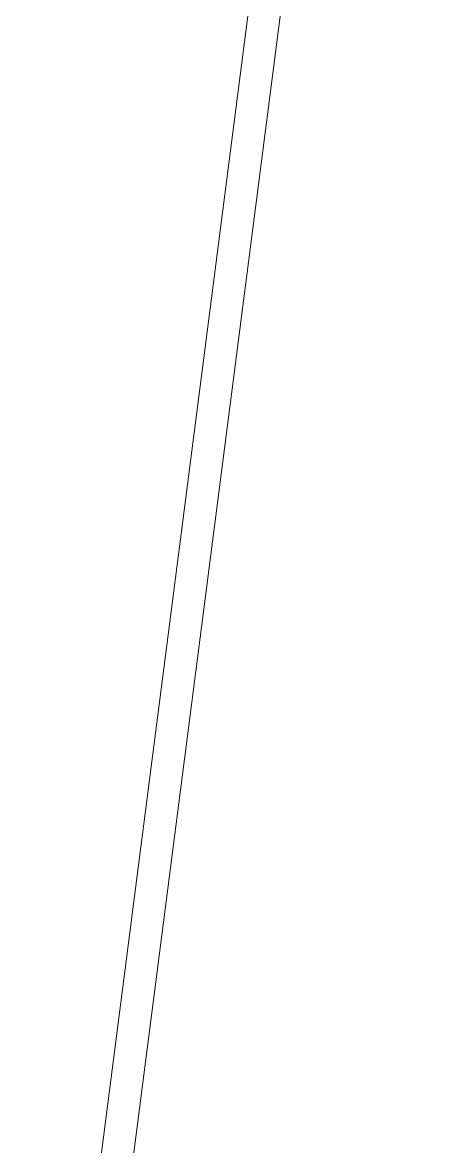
# Model space of a CAD drawing. Header units: inches. Extents: x 610851 to 630254, y 1234683 to 1264905.
# Drawn here: x 622876.12 to 622884.72, y 1246146.53 to 1246169.01 of the extents above; entities that cross this region are included whole.
import ezdxf

# ---------------------------------------------------------------- set-up
doc = ezdxf.new("R2010")
doc.units = ezdxf.units.IN
doc.header["$MEASUREMENT"] = 0
doc.layers.add('Level 50', color=7, linetype='Continuous', lineweight=0)
doc.layers.add('Level 7', color=7, linetype='Continuous', lineweight=0)
doc.styles.add('Styletxt', font='txt.shx')
doc.dimstyles.new('STANDARD-Linear', dxfattribs={"dimtxt": 1.5, "dimasz": 1.13, "dimexe": 0.125, "dimexo": 0.000625, "dimgap": 0.3, "dimtad": 1, "dimzin": 7, "dimdsep": 46, "dimtxsty": 'Styletxt', "dimsah": 1, "dimcen": 2.5, "dimclrd": 1, "dimclre": 1, "dimclrt": 2, "dimaunit": 1, "dimadec": 7, "dimazin": 0, "dimtfac": 1, "dimtofl": 0, "dimtmove": 1, "dimatfit": 3, "dimfxl": 1, "dimtolj": 1, "dimtzin": 0, "dimarcsym": 0})

msp = doc.modelspace()

# ---------------------------------------------------------------- linework, layer by layer
at = {"layer": 'Level 50', "color": 7, "flags": 128}
for points in [[(622820.76057, 1246198.55888), (622884.01186, 1246190.41034), (622875.61646, 1246125.24286), (622812.36517, 1246133.39141), (622820.76057, 1246198.55888)], [(622821.31465, 1246197.84093), (622883.29391, 1246189.85626), (622875.06238, 1246125.96082), (622813.08312, 1246133.94549), (622821.31465, 1246197.84093)]]:
    msp.add_lwpolyline(points, dxfattribs=at)

# ---------------------------------------------------------------- leaders
at = {"layer": 'Level 7', "color": 7, "linetype": 'Continuous', "lineweight": 0}
msp.add_leader([(622783.37851, 1246120.7121), (622898.29613, 1246182.69654)], dimstyle='STANDARD-Linear', override={"dimscale": 1, "dimtxt": 20, "dimasz": 20, "dimgap": 10, "dimtad": 1, "dimclrd": 0, "dimlwd": 65534}, dxfattribs=at)
msp.add_leader([(622783.37851, 1246120.7121), (622898.29613, 1246182.69654)], dimstyle='STANDARD-Linear', override={"dimscale": 1, "dimtxt": 20, "dimasz": 20, "dimgap": 10, "dimtad": 1, "dimclrd": 0, "dimlwd": 65534}, dxfattribs=at)
msp.add_leader([(622783.37851, 1246120.7121), (622898.29613, 1246182.69654)], dimstyle='STANDARD-Linear', override={"dimscale": 1, "dimtxt": 20, "dimasz": 20, "dimgap": 10, "dimtad": 1, "dimclrd": 0, "dimlwd": 65534}, dxfattribs=at)

doc.saveas('drawing.dxf')
